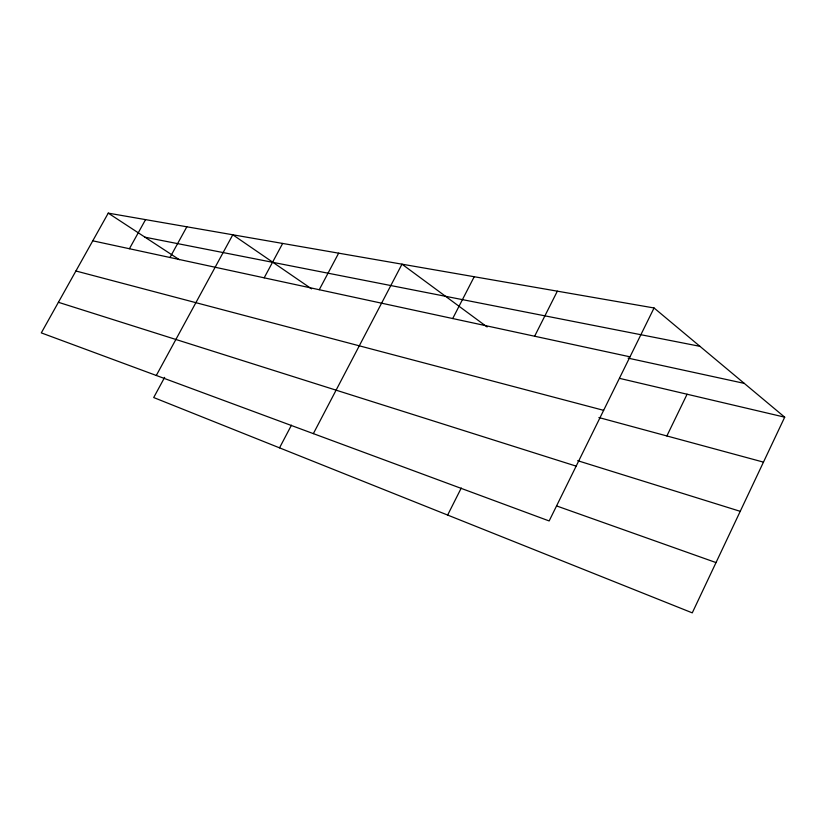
<?xml version="1.0" encoding="UTF-8"?>
<svg xmlns="http://www.w3.org/2000/svg" width="826" height="826" viewBox="0 0 826 826"><rect width="100%" height="100%" fill="white"/><g stroke="black" fill="none" stroke-linecap="round" stroke-linejoin="round"><path stroke-width="1.24" d="M654.058 307.974L549.156 520.948L41.3 332.888L108.247 213.139L654.058 307.974L784.7 417.171L692.271 612.861L153.698 397.543L164.642 377.368M666.871 435.952L687.087 394.229M534.628 336.234L557.343 291.175M447.64 515.063L461.269 488.011M452.71 318.547L474.217 276.731M313.353 433.64L401.994 264.175L487.113 326.972M279.529 447.847L291.454 425.183M319.249 289.72L338.65 253.169M264.175 277.825L282.657 243.443M156.3 375.479L232.798 234.78L311.567 288.863M169.98 257.495L186.841 226.799M129.414 248.729L145.552 219.623M145.004 237.207L699.942 346.331M92.77 240.82L629.99 356.822M628.09 358.133L744.278 383.378M619.593 378.37L784.7 417.171M75.899 270.99L603.63 410.336M598.902 417.543L763.461 462.126M577.653 460.681L740.23 511.325M58.398 302.295L576.156 466.132M556.745 505.987L716.018 562.578M108.247 213.139L179.345 259.684"/></g></svg>
